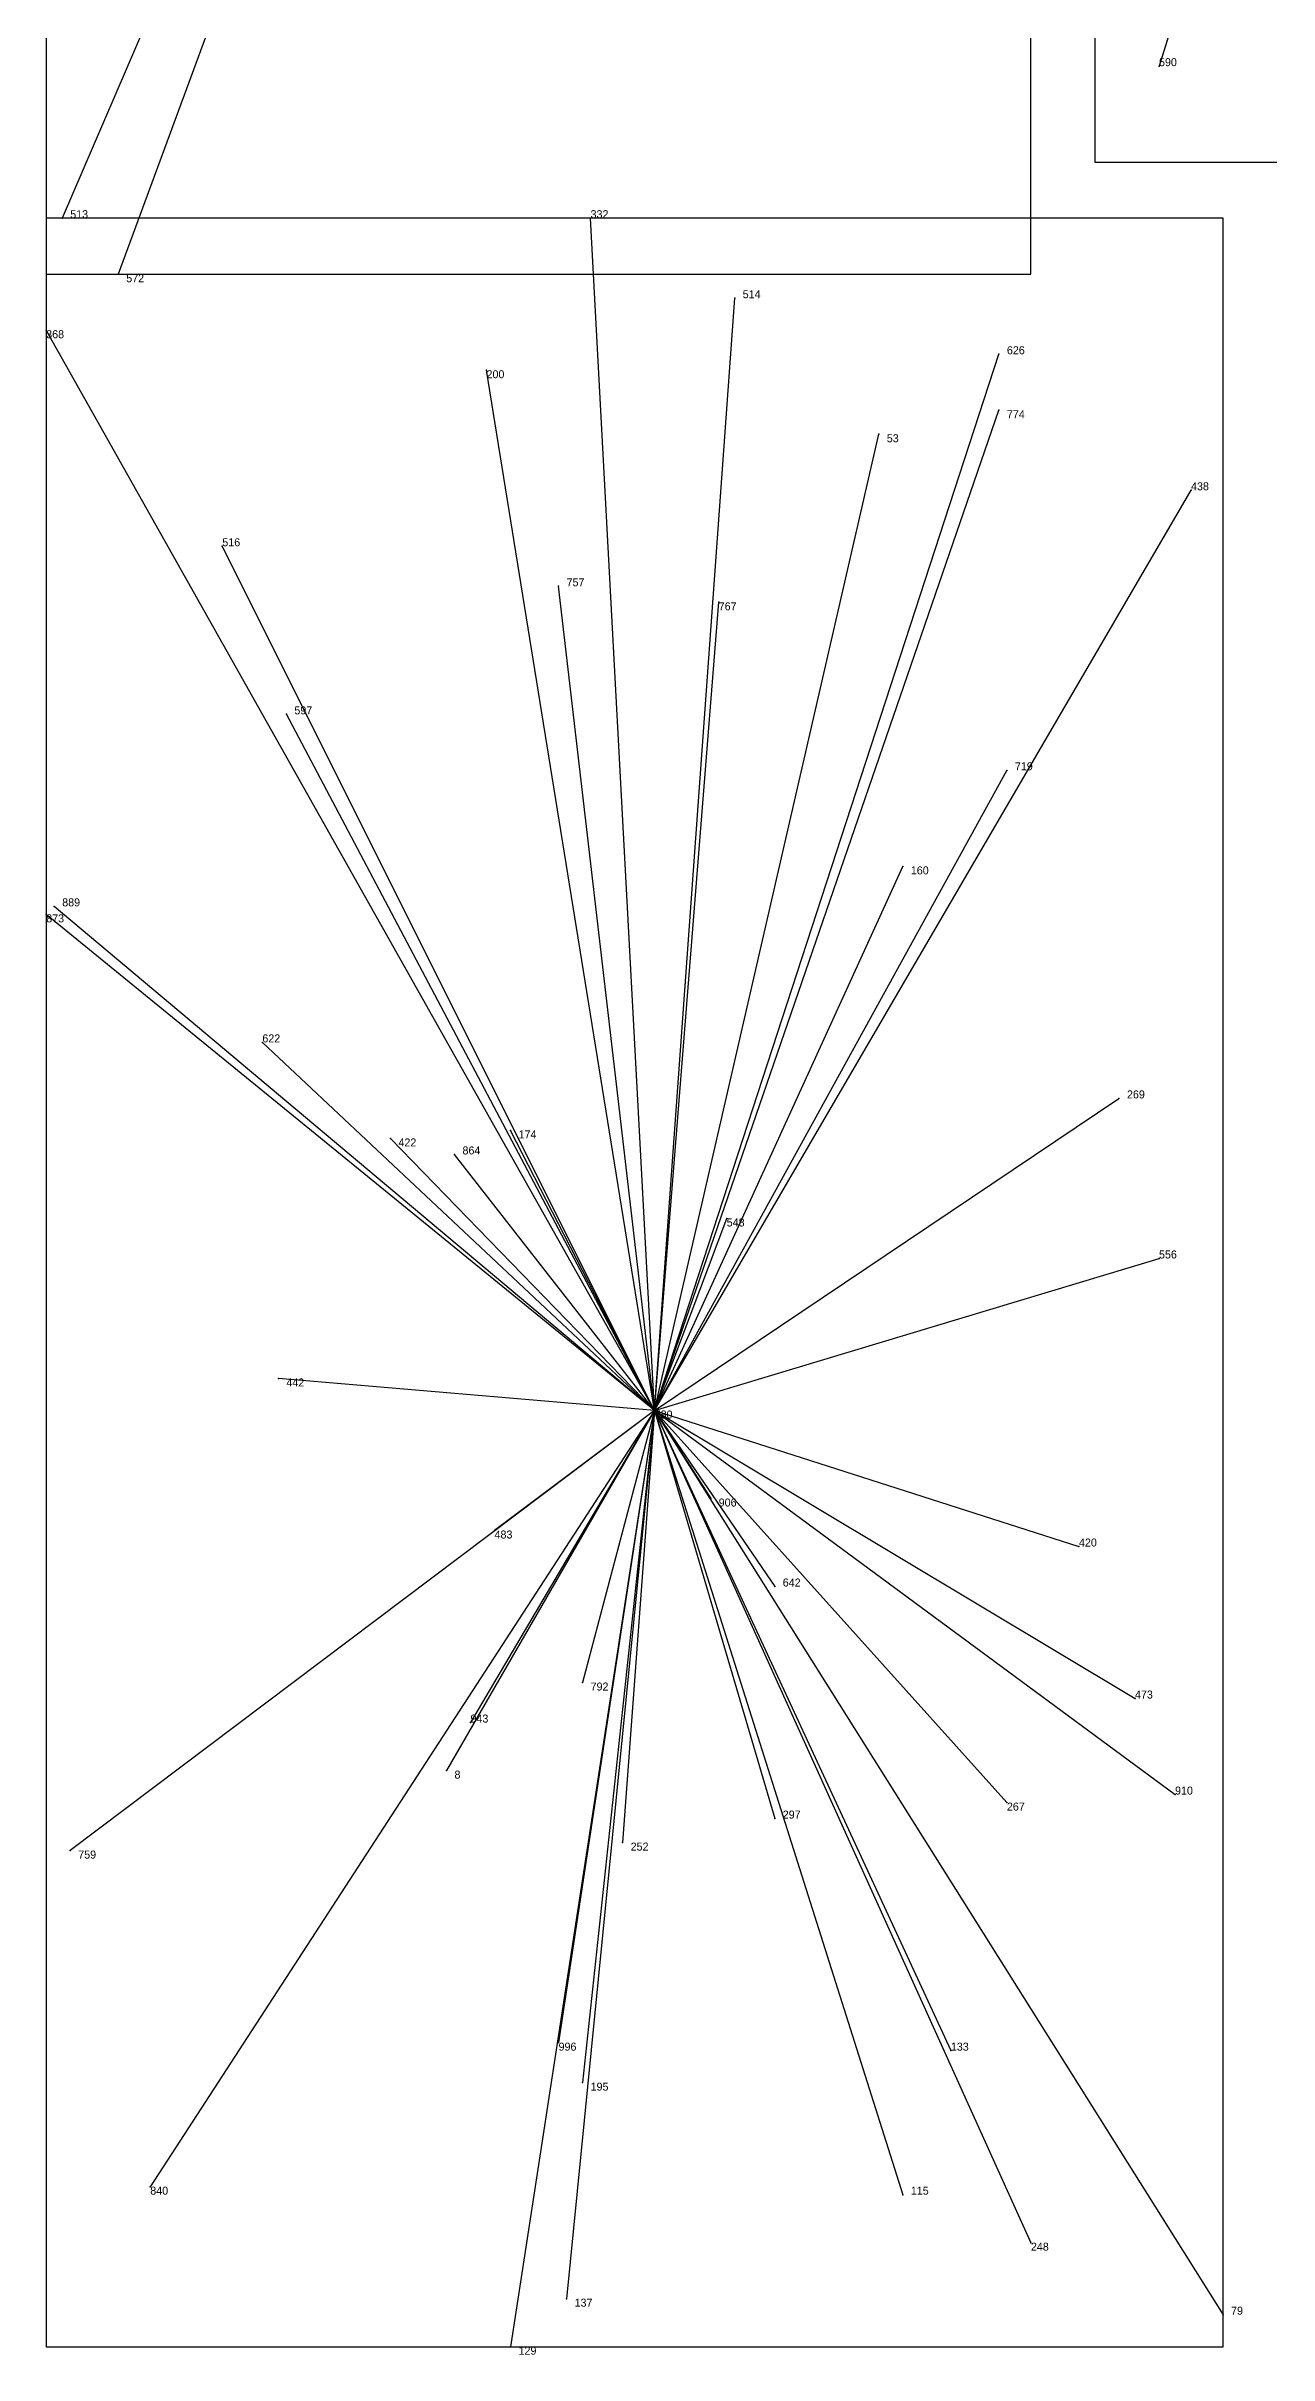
# Model space of a CAD drawing. Extents: x 0 to 1, y 0 to 1.
# Drawn here: x 0.001 to 0.1537, y 0.001 to 0.2895 of the extents above; entities that cross this region are included whole.
import ezdxf

# ---------------------------------------------------------------- set-up
doc = ezdxf.new("R2010")
doc.units = 0
for name, color, linetype in [('Clients', 3, 'CONTINUOUS'), ('Facilities', 3, 'CONTINUOUS'), ('Facilities_lines', 3, 'CONTINUOUS'), ('Min_max_boxes', 1, 'CONTINUOUS'), ('Normals', 1, 'CONTINUOUS'), ('Source_points', 5, 'CONTINUOUS'), ('Text', 3, 'CONTINUOUS')]:
    doc.layers.add(name, color=color, linetype=linetype)

msp = doc.modelspace()

# ---------------------------------------------------------------- linework, layer by layer
at = {"layer": 'Clients', "color": 5}
for p in [(0.14, 0.287), (0.003, 0.268), (0.069, 0.268), (0.01, 0.261), (0.087, 0.258), (0.001, 0.254), (0.056, 0.249), (0.12, 0.251), (0.12, 0.244), (0.105, 0.241), (0.144, 0.234), (0.023, 0.227), (0.065, 0.222), (0.085, 0.22), (0.031, 0.206), (0.121, 0.199), (0.108, 0.187), (0.002, 0.182), (0.001, 0.181), (0.028, 0.165), (0.135, 0.158), (0.044, 0.153), (0.059, 0.154), (0.052, 0.151), (0.086, 0.143), (0.14, 0.138), (0.03, 0.123), (0.084, 0.108), (0.057, 0.104), (0.13, 0.102), (0.092, 0.097), (0.068, 0.085), (0.137, 0.083), (0.054, 0.08), (0.051, 0.074), (0.121, 0.07), (0.142, 0.071), (0.092, 0.068), (0.004, 0.064), (0.073, 0.065), (0.065, 0.04), (0.114, 0.039), (0.068, 0.035), (0.014, 0.022), (0.108, 0.021), (0.124, 0.015), (0.066, 0.008), (0.148, 0.006), (0.059, 0.002)]:
    msp.add_point(p, dxfattribs=at)
at = {"layer": 'Facilities', "color": 3}
msp.add_point((0.077, 0.119), dxfattribs=at)
at = {"layer": 'Facilities_lines', "color": 3}
for p, q in [((0.187, 0.438), (0.14, 0.287)), ((0.07, 0.424), (0.003, 0.268)), ((0.07, 0.424), (0.01, 0.261)), ((0.077, 0.119), (0.069, 0.268)), ((0.077, 0.119), (0.087, 0.258)), ((0.077, 0.119), (0.001, 0.254)), ((0.077, 0.119), (0.056, 0.249)), ((0.077, 0.119), (0.12, 0.251)), ((0.077, 0.119), (0.12, 0.244)), ((0.077, 0.119), (0.105, 0.241)), ((0.077, 0.119), (0.144, 0.234)), ((0.077, 0.119), (0.023, 0.227)), ((0.077, 0.119), (0.065, 0.222)), ((0.077, 0.119), (0.085, 0.22)), ((0.077, 0.119), (0.031, 0.206)), ((0.077, 0.119), (0.121, 0.199)), ((0.077, 0.119), (0.108, 0.187)), ((0.077, 0.119), (0.002, 0.182)), ((0.077, 0.119), (0.001, 0.181)), ((0.077, 0.119), (0.028, 0.165)), ((0.077, 0.119), (0.135, 0.158)), ((0.077, 0.119), (0.044, 0.153)), ((0.077, 0.119), (0.059, 0.154)), ((0.077, 0.119), (0.052, 0.151)), ((0.077, 0.119), (0.086, 0.143)), ((0.077, 0.119), (0.14, 0.138)), ((0.077, 0.119), (0.03, 0.123)), ((0.077, 0.119), (0.004, 0.064)), ((0.077, 0.119), (0.014, 0.022)), ((0.077, 0.119), (0.051, 0.074)), ((0.077, 0.119), (0.054, 0.08)), ((0.077, 0.119), (0.057, 0.104)), ((0.077, 0.119), (0.059, 0.002)), ((0.077, 0.119), (0.065, 0.04)), ((0.077, 0.119), (0.066, 0.008)), ((0.077, 0.119), (0.068, 0.035)), ((0.077, 0.119), (0.068, 0.085)), ((0.077, 0.119), (0.073, 0.065)), ((0.077, 0.119), (0.108, 0.021)), ((0.077, 0.119), (0.124, 0.015)), ((0.077, 0.119), (0.114, 0.039)), ((0.077, 0.119), (0.121, 0.07)), ((0.077, 0.119), (0.13, 0.102)), ((0.077, 0.119), (0.092, 0.068)), ((0.077, 0.119), (0.148, 0.006)), ((0.077, 0.119), (0.137, 0.083)), ((0.077, 0.119), (0.092, 0.097)), ((0.077, 0.119), (0.084, 0.108)), ((0.077, 0.119), (0.142, 0.071))]:
    msp.add_line(p, q, dxfattribs=at)
at = {"layer": 'Min_max_boxes', "color": 1}
for p, q in [((0.001, 0.633), (0.001, 0.261)), ((0.001, 0.633), (0.001, 0.261)), ((0.124, 0.261), (0.124, 0.633)), ((0.124, 0.261), (0.124, 0.633)), ((0.132, 0.602), (0.132, 0.275)), ((0.132, 0.602), (0.132, 0.275)), ((0.132, 0.275), (0.26, 0.275)), ((0.132, 0.275), (0.26, 0.275)), ((0.132, 0.275), (0.132, 0.275)), ((0.148, 0.268), (0.001, 0.268)), ((0.001, 0.268), (0.001, 0.002)), ((0.148, 0.268), (0.001, 0.268)), ((0.001, 0.268), (0.001, 0.002)), ((0.001, 0.268), (0.001, 0.268)), ((0.148, 0.002), (0.148, 0.268)), ((0.148, 0.002), (0.148, 0.268)), ((0.148, 0.268), (0.148, 0.268)), ((0.001, 0.261), (0.124, 0.261)), ((0.001, 0.261), (0.124, 0.261)), ((0.001, 0.261), (0.001, 0.261)), ((0.124, 0.261), (0.124, 0.261)), ((0.001, 0.002), (0.148, 0.002)), ((0.001, 0.002), (0.148, 0.002)), ((0.001, 0.002), (0.001, 0.002)), ((0.148, 0.002), (0.148, 0.002))]:
    msp.add_line(p, q, dxfattribs=at)
at = {"layer": 'Normals', "color": 1}
for p, q in [((0.14, 0.287), (0.14, 0.287, 0.1)), ((0.003, 0.268), (0.003, 0.268, 0.1)), ((0.069, 0.268), (0.069, 0.268, 0.1)), ((0.01, 0.261), (0.01, 0.261, 0.1)), ((0.087, 0.258), (0.087, 0.258, 0.1)), ((0.001, 0.254), (0.001, 0.254, 0.1)), ((0.056, 0.249), (0.056, 0.249, 0.1)), ((0.12, 0.251), (0.12, 0.251, 0.1)), ((0.12, 0.244), (0.12, 0.244, 0.1)), ((0.105, 0.241), (0.105, 0.241, 0.1)), ((0.144, 0.234), (0.144, 0.234, 0.1)), ((0.023, 0.227), (0.023, 0.227, 0.1)), ((0.065, 0.222), (0.065, 0.222, 0.1)), ((0.085, 0.22), (0.085, 0.22, 0.1)), ((0.031, 0.206), (0.031, 0.206, 0.1)), ((0.121, 0.199), (0.121, 0.199, 0.1)), ((0.108, 0.187), (0.108, 0.187, 0.1)), ((0.002, 0.182), (0.002, 0.182, 0.1)), ((0.001, 0.181), (0.001, 0.181, 0.1)), ((0.028, 0.165), (0.028, 0.165, 0.1)), ((0.135, 0.158), (0.135, 0.158, 0.1)), ((0.044, 0.153), (0.044, 0.153, 0.1)), ((0.059, 0.154), (0.059, 0.154, 0.1)), ((0.052, 0.151), (0.052, 0.151, 0.1)), ((0.086, 0.143), (0.086, 0.143, 0.1)), ((0.14, 0.138), (0.14, 0.138, 0.1)), ((0.03, 0.123), (0.03, 0.123, 0.1)), ((0.077, 0.119), (0.077, 0.119, 0.1)), ((0.084, 0.108), (0.084, 0.108, 0.1)), ((0.057, 0.104), (0.057, 0.104, 0.1)), ((0.13, 0.102), (0.13, 0.102, 0.1)), ((0.092, 0.097), (0.092, 0.097, 0.1)), ((0.068, 0.085), (0.068, 0.085, 0.1)), ((0.137, 0.083), (0.137, 0.083, 0.1)), ((0.054, 0.08), (0.054, 0.08, 0.1)), ((0.051, 0.074), (0.051, 0.074, 0.1)), ((0.121, 0.07), (0.121, 0.07, 0.1)), ((0.142, 0.071), (0.142, 0.071, 0.1)), ((0.092, 0.068), (0.092, 0.068, 0.1)), ((0.004, 0.064), (0.004, 0.064, 0.1)), ((0.073, 0.065), (0.073, 0.065, 0.1)), ((0.065, 0.04), (0.065, 0.04, 0.1)), ((0.114, 0.039), (0.114, 0.039, 0.1)), ((0.068, 0.035), (0.068, 0.035, 0.1)), ((0.014, 0.022), (0.014, 0.022, 0.1)), ((0.108, 0.021), (0.108, 0.021, 0.1)), ((0.124, 0.015), (0.124, 0.015, 0.1)), ((0.066, 0.008), (0.066, 0.008, 0.1)), ((0.148, 0.006), (0.148, 0.006, 0.1)), ((0.059, 0.002), (0.059, 0.002, 0.1))]:
    msp.add_line(p, q, dxfattribs=at)
at = {"layer": 'Source_points', "color": 5}
for p in [(0.14, 0.287), (0.003, 0.268), (0.069, 0.268), (0.01, 0.261), (0.087, 0.258), (0.001, 0.254), (0.056, 0.249), (0.12, 0.251), (0.12, 0.244), (0.105, 0.241), (0.144, 0.234), (0.023, 0.227), (0.065, 0.222), (0.085, 0.22), (0.031, 0.206), (0.121, 0.199), (0.108, 0.187), (0.002, 0.182), (0.001, 0.181), (0.028, 0.165), (0.135, 0.158), (0.044, 0.153), (0.059, 0.154), (0.052, 0.151), (0.086, 0.143), (0.14, 0.138), (0.03, 0.123), (0.077, 0.119), (0.084, 0.108), (0.057, 0.104), (0.13, 0.102), (0.092, 0.097), (0.068, 0.085), (0.137, 0.083), (0.054, 0.08), (0.051, 0.074), (0.121, 0.07), (0.142, 0.071), (0.092, 0.068), (0.004, 0.064), (0.073, 0.065), (0.065, 0.04), (0.114, 0.039), (0.068, 0.035), (0.014, 0.022), (0.108, 0.021), (0.124, 0.015), (0.066, 0.008), (0.148, 0.006), (0.059, 0.002)]:
    msp.add_point(p, dxfattribs=at)

# ---------------------------------------------------------------- texts
at = {"layer": 'Text', "color": 3}
for s, p in [('590', (0.14, 0.287)), ('513', (0.004, 0.268)), ('332', (0.069, 0.268)), ('572', (0.011, 0.26)), ('514', (0.088, 0.258)), ('368', (0.001, 0.253)), ('626', (0.121, 0.251)), ('200', (0.056, 0.248)), ('774', (0.121, 0.243)), ('53', (0.106, 0.24)), ('438', (0.144, 0.234)), ('516', (0.023, 0.227)), ('757', (0.066, 0.222)), ('767', (0.085, 0.219)), ('597', (0.032, 0.206)), ('719', (0.122, 0.199)), ('160', (0.109, 0.186)), ('889', (0.003, 0.182)), ('873', (0.001, 0.18)), ('622', (0.028, 0.165)), ('269', (0.136, 0.158)), ('422', (0.045, 0.152)), ('174', (0.06, 0.153)), ('864', (0.053, 0.151)), ('548', (0.086, 0.142)), ('556', (0.14, 0.138)), ('442', (0.031, 0.122)), ('780', (0.077, 0.118)), ('906', (0.085, 0.107)), ('483', (0.057, 0.103)), ('420', (0.13, 0.102)), ('642', (0.093, 0.097)), ('792', (0.069, 0.084)), ('473', (0.137, 0.083)), ('943', (0.054, 0.08)), ('8', (0.052, 0.073)), ('267', (0.121, 0.069)), ('910', (0.142, 0.071)), ('297', (0.093, 0.068)), ('759', (0.005, 0.063)), ('252', (0.074, 0.064)), ('996', (0.065, 0.039)), ('133', (0.114, 0.039)), ('195', (0.069, 0.034)), ('840', (0.014, 0.021)), ('115', (0.109, 0.021)), ('248', (0.124, 0.014)), ('137', (0.067, 0.007)), ('79', (0.149, 0.006)), ('129', (0.06, 0.001))]:
    msp.add_text(s, height=0.001, dxfattribs=at).set_placement(p)

doc.saveas('drawing.dxf')
